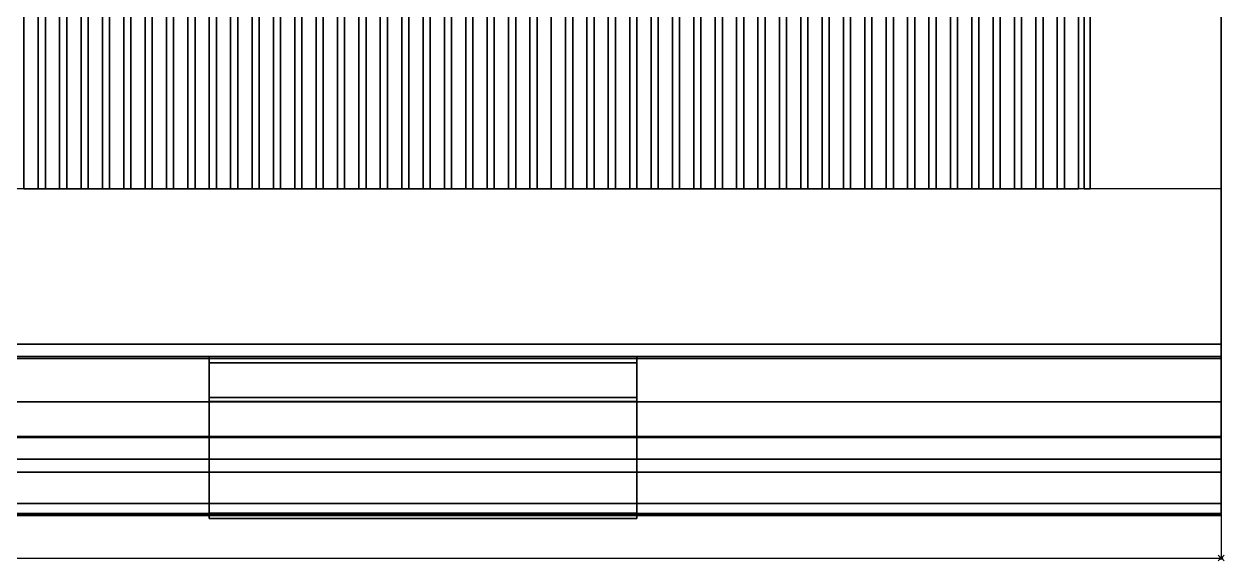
# Model space of a CAD drawing. Extents: x -1 to 1223, y -931 to 1.
# Drawn here: x 780 to 1201, y -931 to -742.7 of the extents above; entities that cross this region are included whole.
import ezdxf

# ---------------------------------------------------------------- set-up
doc = ezdxf.new("R2010")
doc.units = 0
doc.header["$PDMODE"] = 35
doc.layers.get('0').update_dxf_attribs({"lineweight": 13})
for name, color, linetype in [('IQ_200_2D', 1, 'Continuous'), ('IQ_200_3D', 1, 'Continuous'), ('IQ_204_2D', 7, 'Continuous'), ('IQ_204_3D', 7, 'Continuous'), ('IQ_BLACK_3D', 250, 'Continuous'), ('IQ_INS_3D', 3, 'Continuous')]:
    doc.layers.add(name, color=color, linetype=linetype)

# ---------------------------------------------------------------- blocks, each defined once
blk = doc.blocks.new('ZNS-MC-HP-CASSETTO')
at = {"layer": 'IQ_200_3D', "extrusion": (-1, -9.24446e-33, 0)}
for elevation in [75, -75]:
    blk.add_lwpolyline([(0, 0), (0, -130), (2, -130), (1.94, -0.94), (19.54, 4.72), (18.88, 6.6), (0, 0)], dxfattribs=dict(at, elevation=elevation))
at = {"layer": 'IQ_200_3D', "extrusion": (-6.8679e-18, -0.943919, 0.330176), "elevation": 20}
for points in [[(-75, -2), (-75, 0)], [(75, -2), (75, 0)]]:
    blk.add_lwpolyline(points, dxfattribs=at)
at = {"layer": 'IQ_200_3D'}
for points in [[(-75, 0), (-75, -18.88, 6.6), (75, -18.88, 6.6), (75, 0)], [(-75, -2, -130), (-75, 0, -130), (75, 0, -130), (75, -2, -130)], [(-75, 0, -130), (-75, 0), (75, 0), (75, 0, -130)], [(-75, -19.54, 4.72), (-75, -1.94, -0.94), (75, -1.94, -0.94), (75, -19.54, 4.72)], [(-75, -1.94, -0.94), (-75, -2, -130), (75, -2, -130), (75, -1.94, -0.94)], [(-75, -18.88, 6.6), (-75, -19.54, 4.72), (75, -19.54, 4.72), (75, -18.88, 6.6)]]:
    blk.add_3dface(points, dxfattribs=at)
for points, invisible_edges in [([(-75, -19.54, 4.72), (-75, -18.88, 6.6), (-75, 0), (-75, -1.94, -0.94)], 4), ([(-75, 0), (-75, -1.94, -0.94), (-75, -2, -130), (-75, 0, -130)], 1), ([(75, -19.54, 4.72), (75, -18.88, 6.6), (75, 0), (75, -1.94, -0.94)], 4), ([(75, 0), (75, -1.94, -0.94), (75, -2, -130), (75, 0, -130)], 1)]:
    blk.add_3dface(points, dxfattribs=dict(at, invisible_edges=invisible_edges))
blk = doc.blocks.new('LogoELXProf1')
at = {"color": 0}
for points, invisible_edges in [([(10.79, 0), (10.79, -2.82), (3, -2.82), (0, 0)], 4), ([(3, -6.94), (0, -11.86), (0, 0), (3, -2.82)], 5), ([(13.13, 0), (16.13, 0), (13.13, -8.23)], 2), ([(16.13, -17.42), (13.13, -17.42), (13.13, -8.23), (16.13, 0)], 4), ([(46.34, 0), (49.34, 0), (49.34, -4.82), (46.34, -12.16)], 4), ([(78.26, 0), (81.26, 0), (78.26, -7.93)], 2), ([(81.26, -17.42), (78.26, -17.42), (78.26, -7.93), (81.26, 0)], 4), ([(0, -11.86), (3, -6.94), (3, -9.77), (3, -11.99)], 11), ([(10.32, -6.94), (10.32, -9.77), (3, -9.77), (3, -6.94)], 4), ([(21.16, -9.74), (18.22, -9.49), (18.7, -8.02), (21.3, -9.11)], 5), ([(21.59, -8.53), (21.3, -9.11), (18.7, -8.02), (19.47, -6.78)], 10), ([(19.47, -6.78), (20.49, -5.78), (22.02, -8.01), (21.59, -8.53)], 10), ([(20.49, -5.78), (21.73, -5.04), (22.57, -7.59), (22.02, -8.01)], 10), ([(23.22, -7.26), (21.73, -5.04), (23.15, -4.58), (23.94, -7.05)], 5), ([(22.57, -7.59), (21.73, -5.04), (23.22, -7.26)], 3), ([(24.73, -4.42), (24.73, -6.98), (23.94, -7.05), (23.15, -4.58)], 5), ([(25.37, -7.04), (24.73, -4.42), (26.17, -4.68), (25.96, -7.2)], 5), ([(24.73, -6.98), (24.73, -4.42), (25.37, -7.04)], 3), ([(25.96, -7.2), (26.17, -4.68), (27.45, -5.18), (26.51, -7.46)], 5), ([(26.51, -7.46), (27.45, -5.18), (28.56, -5.91), (26.98, -7.8)], 5), ([(28.56, -5.91), (29.47, -6.82), (27.37, -8.21), (26.98, -7.8)], 10), ([(27.66, -8.68), (27.37, -8.21), (29.47, -6.82), (30.17, -7.91)], 10), ([(27.85, -9.19), (27.66, -8.68), (30.17, -7.91)], 14), ([(27.85, -9.19), (30.17, -7.91), (30.66, -9.12), (27.91, -9.74)], 5), ([(32.71, -9.48), (33.22, -8.05), (35.61, -10.13), (32.52, -11.07)], 6), ([(35.9, -9.29), (35.61, -10.13), (33.22, -8.05), (34.03, -6.81)], 10), ([(36.35, -8.55), (34.03, -6.81), (35.09, -5.79), (36.94, -7.95)], 5), ([(35.9, -9.29), (34.03, -6.81), (36.35, -8.55)], 3), ([(36.37, -5.02), (37.67, -7.49), (36.94, -7.95), (35.09, -5.79)], 5), ([(37.67, -7.49), (36.37, -5.02), (37.82, -4.54), (38.49, -7.21)], 5), ([(39.4, -4.37), (38.49, -7.21), (37.82, -4.54)], 3), ([(39.4, -4.37), (40.78, -4.49), (39.4, -7.11), (38.49, -7.21)], 10), ([(40.78, -4.49), (42.1, -4.88), (40.36, -7.2), (39.4, -7.11)], 10), ([(42.1, -4.88), (43.33, -5.56), (41.2, -7.47), (40.36, -7.2)], 10), ([(43.33, -5.56), (44.47, -6.55), (41.94, -7.9), (41.2, -7.47)], 10), ([(42.62, -8.49), (41.94, -7.9), (44.47, -6.55)], 2), ([(49.34, -7.54), (49.34, -11.99), (46.34, -12.16), (49.34, -4.82)], 14), ([(49.34, -4.82), (52.06, -4.82), (52.06, -7.54), (49.34, -7.54)], 8), ([(54.59, -4.82), (57.56, -4.82), (57.56, -6.69)], 12), ([(54.59, -4.82), (57.56, -6.69), (57.87, -9.22), (57.64, -9.95)], 11), ([(57.56, -10.79), (54.59, -4.82), (57.64, -9.95)], 3), ([(57.56, -10.79), (57.56, -17.42), (54.59, -17.42), (54.59, -4.82)], 8), ([(58.17, -5.9), (58.96, -5.28), (59.38, -7.72), (57.56, -6.69)], 6), ([(58.75, -8.09), (58.25, -8.59), (57.56, -6.69)], 14), ([(59.38, -7.72), (58.75, -8.09), (57.56, -6.69)], 14), ([(58.25, -8.59), (57.87, -9.22), (57.56, -6.69)], 14), ([(60.12, -7.5), (58.96, -5.28), (59.91, -4.86), (60.96, -7.42)], 5), ([(60.12, -7.5), (59.38, -7.72), (58.96, -5.28)], 14), ([(61, -4.64), (62.21, -4.64), (60.96, -7.42), (59.91, -4.86)], 6), ([(62.21, -4.64), (62.21, -7.54), (60.96, -7.42)], 12), ([(62.85, -9.56), (63.36, -8.14), (65.74, -10.2), (65.64, -11.12)], 10), ([(66.03, -9.36), (65.74, -10.2), (63.36, -8.14), (64.17, -6.91)], 10), ([(64.17, -6.91), (65.23, -5.88), (66.48, -8.63), (66.03, -9.36)], 10), ([(65.23, -5.88), (66.51, -5.11), (67.07, -8.02), (66.48, -8.63)], 10), ([(66.51, -5.11), (67.96, -4.62), (67.8, -7.56), (67.07, -8.02)], 10), ([(68.63, -7.27), (67.8, -7.56), (67.96, -4.62), (69.54, -4.44)], 10), ([(69.54, -4.44), (69.54, -7.17), (68.63, -7.27)], 13), ([(69.54, -4.44), (71.12, -4.62), (70.45, -7.27), (69.54, -7.17)], 10), ([(71.12, -4.62), (72.57, -5.11), (71.28, -7.56), (70.45, -7.27)], 10), ([(72.57, -5.11), (73.84, -5.88), (72, -8.02), (71.28, -7.56)], 10), ([(73.84, -5.88), (72.6, -8.63), (72, -8.02)], 13), ([(72.6, -8.63), (73.84, -5.88), (74.91, -6.91), (73.05, -9.36)], 5), ([(75.72, -8.14), (73.34, -10.2), (73.05, -9.36), (74.91, -6.91)], 5), ([(73.34, -10.2), (75.72, -8.14), (76.23, -9.56), (73.44, -11.12)], 5), ([(83.55, -4.82), (86.58, -4.82), (86.58, -12.17), (83.55, -12.42)], 4), ([(95.1, -4.82), (95.1, -12.34), (92.08, -12.14), (92.08, -4.82)], 2), ([(96.91, -4.82), (100.16, -4.82), (98.77, -7.37)], 2), ([(102.9, -8.59), (101.26, -10.77), (98.77, -7.37), (100.16, -4.82)], 5), ([(102.9, -8.59), (106.9, -7.55), (104.56, -10.74), (101.26, -10.77)], 13), ([(105.63, -4.82), (108.9, -4.82), (106.9, -7.55), (102.9, -8.59)], 4), ([(0, -11.86), (3, -11.99), (3.02, -12.45), (0.08, -13.08)], 5), ([(3.02, -12.45), (3.1, -12.86), (0.08, -13.08)], 14), ([(0.32, -14.18), (0.08, -13.08), (3.1, -12.86), (3.22, -13.21)], 10), ([(3.22, -13.21), (3.37, -13.52), (0.74, -15.14), (0.32, -14.18)], 10), ([(3.37, -13.52), (3.56, -13.78), (0.74, -15.14)], 14), ([(3.56, -13.78), (3.77, -14), (1.33, -15.94), (0.74, -15.14)], 10), ([(3.77, -14), (2.12, -16.58), (1.33, -15.94)], 13), ([(2.12, -16.58), (3.77, -14), (4, -14.17), (3.09, -17.05)], 5), ([(4, -14.17), (4.24, -14.32), (3.09, -17.05)], 14), ([(4.24, -14.32), (4.49, -14.42), (3.09, -17.05)], 14), ([(4.49, -14.42), (4.75, -14.5), (4.27, -17.33), (3.09, -17.05)], 10), ([(4.75, -14.5), (5, -14.56), (4.27, -17.33)], 14), ([(4.27, -17.33), (5, -14.56), (5.25, -14.58), (5.45, -17.41)], 5), ([(5.45, -17.41), (5.25, -14.58), (5.48, -14.59), (11, -17.41)], 5), ([(11, -14.59), (11, -17.41), (5.48, -14.59)], 2), ([(18.05, -11.15), (18.22, -9.49), (21.16, -9.74), (21.09, -11.85)], 14), ([(18.21, -12.77), (18.05, -11.15), (21.09, -11.85), (21.21, -12.67)], 10), ([(21.21, -12.67), (21.49, -13.39), (18.69, -14.2), (18.21, -12.77)], 10), ([(21.49, -13.39), (21.93, -14), (19.45, -15.42), (18.69, -14.2)], 10), ([(20.46, -16.4), (19.45, -15.42), (21.93, -14), (22.49, -14.49)], 10), ([(22.49, -14.49), (21.71, -17.12), (20.46, -16.4)], 13), ([(21.09, -11.85), (21.16, -9.74), (27.91, -9.74), (30.93, -11.85)], 5), ([(21.71, -17.12), (22.49, -14.49), (23.19, -14.86), (23.17, -17.57)], 5), ([(23.17, -17.57), (23.19, -14.86), (23.99, -15.09), (24.8, -17.73)], 5), ([(24.9, -15.17), (24.8, -17.73), (23.99, -15.09)], 3), ([(24.9, -15.17), (25.75, -15.11), (25.93, -17.66), (24.8, -17.73)], 10), ([(25.75, -15.11), (26.49, -14.93), (27.03, -17.43), (25.93, -17.66)], 10), ([(26.49, -14.93), (27.14, -14.63), (28.09, -17.01), (27.03, -17.43)], 10), ([(27.14, -14.63), (27.74, -14.23), (29.13, -16.37), (28.09, -17.01)], 10), ([(27.74, -14.23), (28.32, -13.71), (30.12, -15.47), (29.13, -16.37)], 8), ([(27.91, -9.74), (30.66, -9.12), (30.91, -10.45), (30.93, -11.85)], 9), ([(32.52, -11.07), (35.61, -10.13), (35.51, -11.07)], 13), ([(32.71, -12.66), (32.52, -11.07), (35.61, -12.01), (33.22, -14.09)], 6), ([(32.52, -11.07), (35.51, -11.07), (35.61, -12.01)], 13), ([(35.9, -12.86), (34.03, -15.33), (33.22, -14.09), (35.61, -12.01)], 5), ([(34.03, -15.33), (35.9, -12.86), (36.35, -13.59), (35.09, -16.36)], 5), ([(36.94, -14.2), (36.37, -17.12), (35.09, -16.36), (36.35, -13.59)], 5), ([(36.37, -17.12), (36.94, -14.2), (37.67, -14.65), (37.82, -17.61)], 5), ([(37.82, -17.61), (37.67, -14.65), (38.49, -14.94)], 13), ([(38.49, -14.94), (39.4, -15.04), (39.4, -17.78), (37.82, -17.61)], 10), ([(40.78, -17.65), (39.4, -17.78), (39.4, -15.04), (40.36, -14.95)], 10), ([(40.36, -14.95), (41.2, -14.68), (42.1, -17.27), (40.78, -17.65)], 10), ([(41.2, -14.68), (41.94, -14.25), (43.33, -16.59), (42.1, -17.27)], 10), ([(41.94, -14.25), (42.62, -13.66), (44.47, -15.59), (43.33, -16.59)], 8), ([(46.34, -12.16), (49.34, -11.99), (49.39, -12.48)], 13), ([(49.39, -12.48), (49.5, -12.9), (46.48, -13.34), (46.34, -12.16)], 10), ([(46.78, -14.4), (46.48, -13.34), (49.5, -12.9), (49.64, -13.27)], 10), ([(49.64, -13.27), (49.82, -13.59), (47.24, -15.31), (46.78, -14.4)], 10), ([(47.24, -15.31), (49.82, -13.59), (50.04, -13.85), (47.87, -16.08)], 5), ([(47.87, -16.08), (50.04, -13.85), (50.27, -14.07), (48.67, -16.68)], 5), ([(48.67, -16.68), (50.27, -14.07), (50.53, -14.24), (49.66, -17.11)], 5), ([(50.53, -14.24), (50.8, -14.38), (49.66, -17.11)], 14), ([(50.8, -14.38), (51.07, -14.48), (49.66, -17.11)], 14), ([(51.07, -14.48), (51.35, -14.55), (50.84, -17.36), (49.66, -17.11)], 10), ([(51.35, -14.55), (51.62, -14.59), (50.84, -17.36)], 14), ([(51.62, -14.59), (51.88, -14.6), (52.11, -17.42), (50.84, -17.36)], 10), ([(52.12, -14.6), (52.11, -17.42), (51.88, -14.6)], 2), ([(65.64, -11.12), (62.85, -12.67), (62.67, -11.12), (62.85, -9.56)], 9), ([(62.85, -12.67), (65.64, -11.12), (65.74, -12.04), (63.36, -14.09)], 5), ([(66.03, -12.87), (63.36, -14.09), (65.74, -12.04)], 3), ([(66.03, -12.87), (66.48, -13.61), (64.17, -15.33), (63.36, -14.09)], 10), ([(66.48, -13.61), (67.07, -14.21), (65.23, -16.35), (64.17, -15.33)], 10), ([(67.07, -14.21), (67.8, -14.67), (66.51, -17.13), (65.23, -16.35)], 10), ([(67.96, -17.62), (66.51, -17.13), (67.8, -14.67), (68.63, -14.96)], 10), ([(68.63, -14.96), (69.54, -15.07), (69.54, -17.79), (67.96, -17.62)], 10), ([(71.12, -17.62), (69.54, -17.79), (70.45, -14.96), (71.28, -14.67)], 10), ([(69.54, -17.79), (69.54, -15.07), (70.45, -14.96)], 13), ([(71.28, -14.67), (72, -14.21), (72.57, -17.13), (71.12, -17.62)], 10), ([(72, -14.21), (72.6, -13.61), (73.84, -16.35), (72.57, -17.13)], 10), ([(72.6, -13.61), (73.05, -12.87), (74.91, -15.33), (73.84, -16.35)], 10), ([(73.05, -12.87), (73.34, -12.04), (75.72, -14.09), (74.91, -15.33)], 10), ([(76.23, -12.67), (75.72, -14.09), (73.34, -12.04), (73.44, -11.12)], 10), ([(76.42, -11.12), (76.23, -12.67), (73.44, -11.12), (76.23, -9.56)], 6), ([(83.55, -12.42), (86.58, -12.17), (86.62, -12.78), (83.65, -13.55)], 5), ([(86.74, -13.32), (83.65, -13.55), (86.62, -12.78)], 3), ([(83.92, -14.54), (83.65, -13.55), (86.74, -13.32), (86.94, -13.78)], 10), ([(84.35, -15.4), (83.92, -14.54), (86.94, -13.78), (84.92, -16.12)], 6), ([(84.92, -16.12), (86.94, -13.78), (87.21, -14.16)], 13), ([(87.21, -14.16), (87.53, -14.46), (85.62, -16.71), (84.92, -16.12)], 10), ([(87.53, -14.46), (87.91, -14.7), (86.42, -17.16), (85.62, -16.71)], 10), ([(87.91, -14.7), (88.34, -14.86), (87.32, -17.48), (86.42, -17.16)], 10), ([(88.34, -14.86), (88.82, -14.96), (88.28, -17.68), (87.32, -17.48)], 10), ([(89.3, -17.74), (88.28, -17.68), (88.82, -14.96), (89.33, -14.99)], 10), ([(89.3, -17.74), (89.33, -14.99), (89.84, -14.96), (90.33, -17.68)], 5), ([(90.33, -17.68), (89.84, -14.96), (90.31, -14.86), (91.3, -17.48)], 5), ([(90.31, -14.86), (90.74, -14.7), (91.3, -17.48)], 14), ([(90.74, -14.7), (91.12, -14.46), (92.2, -17.15), (91.3, -17.48)], 10), ([(93.02, -16.69), (91.12, -14.46), (91.45, -14.15), (93.72, -16.1)], 5), ([(92.2, -17.15), (91.12, -14.46), (93.02, -16.69)], 3), ([(93.72, -16.1), (91.45, -14.15), (91.71, -13.77), (94.3, -15.36)], 5), ([(91.91, -13.31), (95, -13.49), (94.73, -14.5), (91.71, -13.77)], 5), ([(94.73, -14.5), (94.3, -15.36), (91.71, -13.77)], 14), ([(95, -13.49), (91.91, -13.31), (92.03, -12.77)], 13), ([(92.03, -12.77), (92.08, -12.14), (95.1, -12.34), (95, -13.49)], 10), ([(99.71, -17.42), (96.48, -17.42), (98.65, -14.4), (102.9, -12.97)], 4), ([(101.26, -10.77), (104.56, -10.74), (102.9, -12.97), (98.65, -14.4)], 7), ([(102.9, -12.97), (104.56, -10.74), (106.45, -13.39)], 13), ([(106.1, -17.42), (102.9, -12.97), (106.45, -13.39), (109.33, -17.42)], 2), ([(0.6, -21.3), (-0.63, -20.16), (1.69, -20.16), (1.77, -21.3)], 5), ([(-0.63, -20.16), (0.6, -21.3), (0.6, -22.99), (-0.63, -26.18)], 5), ([(0.6, -24.14), (0.6, -26.18), (-0.63, -26.18), (0.6, -22.99)], 12), ([(0.6, -22.99), (1.77, -22.99), (1.69, -24.14), (0.6, -24.14)], 10), ([(1.77, -21.3), (1.69, -20.16), (2.2, -20.22), (1.98, -21.37)], 5), ([(1.77, -22.99), (1.98, -22.93), (2.2, -24.07), (1.69, -24.14)], 10), ([(1.98, -21.37), (2.2, -20.22), (2.68, -20.42)], 13), ([(2.68, -20.42), (3.09, -20.74), (2.17, -21.48), (1.98, -21.37)], 10), ([(2.68, -23.87), (2.2, -24.07), (1.98, -22.93), (2.17, -22.81)], 10), ([(3.09, -20.74), (3.41, -21.15), (2.32, -21.64), (2.17, -21.48)], 10), ([(2.17, -22.81), (2.32, -22.66), (3.09, -23.55), (2.68, -23.87)], 10), ([(3.41, -21.15), (3.61, -21.63), (2.43, -21.83), (2.32, -21.64)], 10), ([(3.41, -23.14), (2.32, -22.66), (2.43, -22.47), (3.61, -22.66)], 5), ([(2.32, -22.66), (3.41, -23.14), (3.09, -23.55)], 13), ([(3.61, -21.63), (3.68, -22.15), (2.48, -22.04), (2.43, -21.83)], 10), ([(3.61, -22.66), (2.43, -22.47), (2.48, -22.26), (3.68, -22.15)], 5), ([(3.68, -22.15), (2.48, -22.26), (2.48, -22.04)], 13), ([(11.13, -20.16), (10.01, -21.29), (8.77, -20.16)], 3), ([(8.77, -20.16), (10.01, -21.29), (10.01, -22.97), (8.77, -26.18)], 5), ([(10.01, -24.1), (10.01, -26.18), (8.77, -26.18), (10.01, -22.97)], 12), ([(11.13, -20.16), (11.64, -20.22), (11.11, -21.29), (10.01, -21.29)], 10), ([(11.09, -24.1), (10.01, -24.1), (10.01, -22.97), (11.11, -22.97)], 10), ([(11.09, -24.1), (11.11, -22.97), (11.31, -22.91), (12.1, -23.8)], 13), ([(12.1, -23.8), (13.55, -26.18), (12.14, -26.18), (11.09, -24.1)], 8), ([(11.31, -21.36), (11.11, -21.29), (11.64, -20.22), (12.12, -20.41)], 10), ([(12.12, -20.41), (12.52, -20.72), (11.49, -21.48), (11.31, -21.36)], 10), ([(11.49, -22.79), (12.45, -23.57), (12.1, -23.8), (11.31, -22.91)], 5), ([(12.52, -20.72), (11.63, -21.63), (11.49, -21.48)], 13), ([(11.63, -22.63), (12.74, -23.27), (12.45, -23.57), (11.49, -22.79)], 5), ([(11.63, -21.63), (12.52, -20.72), (12.84, -21.12), (11.73, -21.82)], 5), ([(12.74, -23.27), (11.63, -22.63), (11.73, -22.45), (12.96, -22.91)], 5), ([(11.73, -21.82), (12.84, -21.12), (13.04, -21.59), (11.79, -22.03)], 5), ([(13.08, -22.51), (12.96, -22.91), (11.73, -22.45), (11.79, -22.24)], 10), ([(11.79, -22.03), (13.04, -21.59), (13.12, -22.1)], 13), ([(11.79, -22.24), (11.79, -22.03), (13.12, -22.1), (13.08, -22.51)], 10), ([(18.21, -22.36), (19.32, -22.65), (19.25, -23.17), (18.11, -23.17)], 5), ([(18.11, -23.17), (19.25, -23.17), (19.32, -23.68), (18.21, -23.98)], 5), ([(19.32, -22.65), (18.21, -22.36), (18.53, -21.6), (19.52, -22.17)], 5), ([(19.52, -24.16), (18.53, -24.73), (18.21, -23.98), (19.32, -23.68)], 5), ([(19.52, -22.17), (18.53, -21.6), (19.02, -20.96), (19.83, -21.76)], 5), ([(18.53, -24.73), (19.52, -24.16), (19.83, -24.57), (19.02, -25.38)], 5), ([(20.24, -21.45), (19.02, -20.96), (19.67, -20.46), (20.72, -21.25)], 5), ([(19.83, -21.76), (19.02, -20.96), (20.24, -21.45)], 3), ([(19.67, -25.88), (19.02, -25.38), (19.83, -24.57), (20.24, -24.89)], 10), ([(20.43, -20.15), (21.24, -21.18), (20.72, -21.25), (19.67, -20.46)], 5), ([(20.24, -24.89), (20.43, -26.19), (19.67, -25.88)], 13), ([(20.43, -26.19), (20.24, -24.89), (20.72, -25.08), (21.24, -26.29)], 5), ([(21.24, -21.18), (20.43, -20.15), (21.24, -20.04), (21.75, -21.25)], 5), ([(21.24, -25.15), (21.24, -26.29), (20.72, -25.08)], 3), ([(22.05, -20.15), (21.75, -21.25), (21.24, -20.04)], 3), ([(21.24, -25.15), (21.75, -25.08), (22.05, -26.19), (21.24, -26.29)], 10), ([(22.23, -21.45), (21.75, -21.25), (22.05, -20.15), (22.8, -20.46)], 10), ([(21.75, -25.08), (22.23, -24.89), (22.8, -25.88), (22.05, -26.19)], 10), ([(22.64, -21.76), (22.23, -21.45), (22.8, -20.46), (23.45, -20.96)], 10), ([(22.23, -24.89), (22.64, -24.57), (23.45, -25.38), (22.8, -25.88)], 10), ([(22.64, -21.76), (23.45, -20.96), (23.94, -21.6), (22.95, -22.17)], 5), ([(23.45, -25.38), (22.64, -24.57), (22.95, -24.16), (23.94, -24.73)], 5), ([(24.26, -22.36), (23.15, -22.65), (22.95, -22.17), (23.94, -21.6)], 5), ([(23.15, -23.68), (23.94, -24.73), (22.95, -24.16)], 3), ([(23.15, -22.65), (24.26, -22.36), (24.36, -23.17), (23.22, -23.17)], 5), ([(24.26, -23.98), (23.94, -24.73), (23.15, -23.68), (23.22, -23.17)], 10), ([(23.22, -23.17), (24.36, -23.17), (24.26, -23.98)], 13), ([(33.26, -20.16), (33.26, -21.29), (30.78, -21.29), (29.54, -20.16)], 4), ([(29.54, -20.16), (30.78, -21.29), (30.78, -22.56), (30.78, -23.7)], 13), ([(30.78, -23.7), (30.78, -26.18), (29.54, -26.18), (29.54, -20.16)], 8), ([(33.05, -23.7), (30.78, -23.7), (30.78, -22.56), (33.05, -22.56)], 2), ([(42.19, -20.16), (42.19, -21.29), (39.61, -21.29), (38.37, -20.16)], 4), ([(38.37, -20.16), (39.61, -21.29), (39.61, -22.48), (38.37, -24.22)], 5), ([(39.61, -23.62), (39.6, -23.92), (38.37, -24.22), (39.61, -22.48)], 14), ([(39.66, -24.21), (38.42, -24.66), (38.37, -24.22), (39.6, -23.92)], 5), ([(38.42, -24.66), (39.66, -24.21), (39.79, -24.49), (38.56, -25.07)], 5), ([(39.79, -24.49), (39.98, -24.72), (38.78, -25.44), (38.56, -25.07)], 10), ([(39.98, -24.72), (39.46, -25.98), (39.09, -25.75), (38.78, -25.44)], 9), ([(39.46, -25.98), (39.98, -24.72), (40.23, -24.89), (39.87, -26.13)], 5), ([(39.61, -22.48), (42.02, -22.48), (42.02, -23.62), (39.61, -23.62)], 8), ([(39.87, -26.13), (40.23, -24.89), (40.51, -25), (40.3, -26.18)], 5), ([(40.81, -25.04), (40.3, -26.18), (40.51, -25)], 3), ([(42.24, -26.18), (40.3, -26.18), (40.81, -25.04), (42.24, -25.04)], 2), ([(47.95, -24.22), (48.25, -24.57), (47.23, -25.24), (47, -24.81)], 2), ([(48.25, -24.57), (48.62, -24.85), (47.54, -25.61), (47.23, -25.24)], 10), ([(47.43, -21.46), (47.53, -20.94), (48.67, -21.52), (48.63, -21.65)], 10), ([(47.45, -21.99), (47.43, -21.46), (48.62, -21.78), (48.65, -21.91)], 10), ([(48.62, -21.78), (47.43, -21.46), (48.63, -21.65)], 3), ([(48.65, -21.91), (48.71, -22.03), (47.58, -22.51), (47.45, -21.99)], 10), ([(47.89, -20.58), (48.73, -21.4), (48.67, -21.52), (47.53, -20.94)], 5), ([(47.54, -25.61), (48.62, -24.85), (47.92, -25.91)], 3), ([(48.71, -22.03), (47.92, -22.91), (47.58, -22.51)], 13), ([(48.31, -20.31), (48.94, -21.24), (48.83, -21.31), (47.89, -20.58)], 5), ([(47.89, -20.58), (48.83, -21.31), (48.73, -21.4)], 13), ([(48.79, -22.13), (48.34, -23.23), (47.92, -22.91), (48.71, -22.03)], 5), ([(48.62, -24.85), (49.04, -25.04), (48.38, -26.13), (47.92, -25.91)], 10), ([(48.79, -20.13), (49.07, -21.2), (48.94, -21.24), (48.31, -20.31)], 5), ([(48.34, -23.23), (48.79, -22.13), (48.9, -22.21)], 13), ([(48.34, -23.23), (48.9, -22.21), (49.02, -22.26), (48.82, -23.45)], 5), ([(49.04, -25.04), (49.49, -25.14), (48.87, -26.25), (48.38, -26.13)], 10), ([(49.29, -20.06), (49.53, -21.23), (49.2, -21.19), (48.79, -20.13)], 5), ([(49.07, -21.2), (48.79, -20.13), (49.2, -21.19)], 3), ([(48.82, -23.45), (49.02, -22.26), (49.71, -22.52), (49.36, -23.67)], 5), ([(49.37, -26.28), (48.87, -26.25), (49.49, -25.14), (49.65, -25.14)], 10), ([(49.75, -20.09), (50.2, -20.22), (49.53, -21.23), (49.29, -20.06)], 6), ([(49.36, -23.67), (49.71, -22.52), (50.37, -22.81), (49.87, -23.93)], 5), ([(49.65, -25.14), (49.81, -25.1), (50, -26.18), (49.37, -26.28)], 10), ([(50.2, -20.22), (50.61, -20.44), (49.83, -21.33), (49.53, -21.23)], 10), ([(50.59, -25.97), (50, -26.18), (49.81, -25.1), (49.95, -25.02)], 10), ([(50.61, -20.44), (50.96, -20.75), (50.11, -21.5), (49.83, -21.33)], 10), ([(49.87, -23.93), (50.37, -22.81), (50.74, -23.03), (50, -24.03)], 5), ([(50.06, -24.91), (51.13, -25.65), (50.59, -25.97), (49.95, -25.02)], 5), ([(50, -24.03), (50.74, -23.03), (51.05, -23.3)], 13), ([(51.05, -23.3), (51.31, -23.63), (50.11, -24.15), (50, -24.03)], 10), ([(50.15, -24.77), (51.35, -25.28), (51.13, -25.65), (50.06, -24.91)], 5), ([(50.96, -20.75), (51.23, -21.12), (50.34, -21.74), (50.11, -21.5)], 8), ([(51.31, -23.63), (51.46, -24.03), (50.18, -24.3), (50.11, -24.15)], 10), ([(50.2, -24.62), (51.47, -24.88), (51.35, -25.28), (50.15, -24.77)], 5), ([(51.46, -24.03), (51.51, -24.45), (50.21, -24.45), (50.18, -24.3)], 10), ([(50.2, -24.62), (50.21, -24.45), (51.51, -24.45), (51.47, -24.88)], 10), ([(57.05, -24.22), (57.35, -24.57), (56.33, -25.24), (56.1, -24.81)], 2), ([(57.35, -24.57), (57.72, -24.85), (56.64, -25.61), (56.33, -25.24)], 10), ([(56.52, -21.46), (56.62, -20.94), (57.76, -21.52), (57.73, -21.65)], 10), ([(56.54, -21.99), (56.52, -21.46), (57.72, -21.78), (57.75, -21.91)], 10), ([(57.72, -21.78), (56.52, -21.46), (57.73, -21.65)], 3), ([(57.75, -21.91), (57.81, -22.03), (56.68, -22.51), (56.54, -21.99)], 10), ([(56.98, -20.58), (57.83, -21.4), (57.76, -21.52), (56.62, -20.94)], 5), ([(56.64, -25.61), (57.72, -24.85), (57.02, -25.91)], 3), ([(57.81, -22.03), (57.01, -22.91), (56.68, -22.51)], 13), ([(57.41, -20.31), (58.04, -21.24), (57.92, -21.31), (56.98, -20.58)], 5), ([(56.98, -20.58), (57.92, -21.31), (57.83, -21.4)], 13), ([(57.89, -22.13), (57.43, -23.23), (57.01, -22.91), (57.81, -22.03)], 5), ([(57.72, -24.85), (58.13, -25.04), (57.48, -26.13), (57.02, -25.91)], 10), ([(57.88, -20.13), (58.16, -21.2), (58.04, -21.24), (57.41, -20.31)], 5), ([(57.43, -23.23), (57.89, -22.13), (58, -22.21)], 13), ([(57.43, -23.23), (58, -22.21), (58.12, -22.26), (57.91, -23.45)], 5), ([(58.13, -25.04), (58.59, -25.14), (57.96, -26.25), (57.48, -26.13)], 10), ([(58.39, -20.06), (58.62, -21.23), (58.3, -21.19), (57.88, -20.13)], 5), ([(58.16, -21.2), (57.88, -20.13), (58.3, -21.19)], 3), ([(57.91, -23.45), (58.12, -22.26), (58.81, -22.52), (58.45, -23.67)], 5), ([(58.47, -26.28), (57.96, -26.25), (58.59, -25.14), (58.75, -25.14)], 10), ([(58.85, -20.09), (59.3, -20.22), (58.62, -21.23), (58.39, -20.06)], 6), ([(58.45, -23.67), (58.81, -22.52), (59.47, -22.81), (58.97, -23.93)], 5), ([(58.75, -25.14), (58.9, -25.1), (59.09, -26.18), (58.47, -26.28)], 10), ([(59.3, -20.22), (59.7, -20.44), (58.93, -21.33), (58.62, -21.23)], 10), ([(59.69, -25.97), (59.09, -26.18), (58.9, -25.1), (59.04, -25.02)], 10), ([(59.7, -20.44), (60.05, -20.75), (59.21, -21.5), (58.93, -21.33)], 10), ([(58.97, -23.93), (59.47, -22.81), (59.83, -23.03), (59.1, -24.03)], 5), ([(59.16, -24.91), (60.23, -25.65), (59.69, -25.97), (59.04, -25.02)], 5), ([(59.1, -24.03), (59.83, -23.03), (60.15, -23.3)], 13), ([(60.15, -23.3), (60.41, -23.63), (59.2, -24.15), (59.1, -24.03)], 10), ([(59.25, -24.77), (60.44, -25.28), (60.23, -25.65), (59.16, -24.91)], 5), ([(60.41, -23.63), (60.55, -24.03), (59.27, -24.3), (59.2, -24.15)], 10), ([(60.05, -20.75), (60.33, -21.12), (59.44, -21.74), (59.21, -21.5)], 8), ([(59.29, -24.62), (60.57, -24.88), (60.44, -25.28), (59.25, -24.77)], 5), ([(60.55, -24.03), (60.61, -24.45), (59.3, -24.45), (59.27, -24.3)], 10), ([(59.29, -24.62), (59.3, -24.45), (60.61, -24.45), (60.57, -24.88)], 10), ([(72.18, -23.17), (72.29, -22.36), (73.5, -22.68), (73.44, -23.17)], 10), ([(72.29, -23.98), (72.18, -23.17), (73.44, -23.17), (73.5, -23.65)], 10), ([(73.69, -22.23), (73.5, -22.68), (72.29, -22.36), (72.6, -21.6)], 10), ([(72.6, -24.73), (72.29, -23.98), (73.5, -23.65), (73.69, -24.1)], 10), ([(73.99, -21.84), (72.6, -21.6), (73.1, -20.96), (74.37, -21.54)], 5), ([(73.69, -22.23), (72.6, -21.6), (73.99, -21.84)], 3), ([(73.99, -24.49), (73.1, -25.38), (72.6, -24.73), (73.69, -24.1)], 5), ([(73.75, -20.46), (74.5, -20.15), (74.37, -21.54), (73.1, -20.96)], 6), ([(73.1, -25.38), (73.99, -24.49), (74.37, -24.79), (73.75, -25.88)], 5), ([(74.83, -24.98), (74.5, -26.19), (73.75, -25.88), (74.37, -24.79)], 5), ([(74.83, -21.36), (74.37, -21.54), (74.5, -20.15), (75.31, -20.04)], 10), ([(74.5, -26.19), (74.83, -24.98), (75.31, -25.04), (75.31, -26.29)], 5), ([(75.31, -20.04), (75.31, -21.29), (74.83, -21.36)], 13), ([(75.31, -21.29), (75.31, -20.04), (76.12, -20.15), (75.79, -21.36)], 5), ([(75.79, -24.98), (76.12, -26.19), (75.31, -26.29), (75.31, -25.04)], 5), ([(75.79, -21.36), (76.12, -20.15), (76.87, -20.46), (76.25, -21.54)], 5), ([(76.12, -26.19), (75.79, -24.98), (76.25, -24.79), (76.87, -25.88)], 5), ([(76.25, -21.54), (76.87, -20.46), (77.52, -20.96), (76.63, -21.84)], 5), ([(76.25, -24.79), (76.63, -24.49), (77.52, -25.38), (76.87, -25.88)], 10), ([(78.02, -21.6), (76.93, -22.23), (76.63, -21.84), (77.52, -20.96)], 5), ([(78.02, -24.73), (76.63, -24.49), (76.93, -24.1), (78.33, -23.98)], 5), ([(77.52, -25.38), (76.63, -24.49), (78.02, -24.73)], 3), ([(78.02, -21.6), (77.12, -22.68), (76.93, -22.23)], 13), ([(77.12, -23.65), (78.44, -23.17), (78.33, -23.98), (76.93, -24.1)], 5), ([(77.12, -22.68), (78.02, -21.6), (78.33, -22.36), (77.18, -23.17)], 5), ([(78.44, -23.17), (77.12, -23.65), (77.18, -23.17), (78.33, -22.36)], 5), ([(84.82, -20.16), (87.58, -24.06), (84.87, -22.39), (83.62, -20.16)], 6), ([(83.62, -26.18), (83.62, -20.16), (84.87, -22.39), (84.87, -26.18)], 2), ([(87.58, -24.06), (88.83, -26.18), (87.62, -26.18), (84.87, -22.39)], 9), ([(87.58, -24.06), (87.58, -20.16), (88.83, -20.16), (88.83, -26.18)], 8), ([(96.21, -23.64), (93.74, -26.18), (96.73, -20.16), (96.77, -22.41)], 5), ([(93.74, -26.18), (96.21, -23.64), (95.66, -24.88), (95.07, -26.18)], 3), ([(97.88, -24.88), (95.66, -24.88), (96.21, -23.64), (97.33, -23.64)], 10), ([(97.33, -23.64), (96.77, -22.41), (96.73, -20.16), (99.8, -26.18)], 10), ([(99.8, -26.18), (98.47, -26.18), (97.88, -24.88), (97.33, -23.64)], 12), ([(104.71, -20.16), (105.95, -20.16), (105.95, -25.04), (104.71, -26.18)], 4), ([(108.27, -26.18), (104.71, -26.18), (105.95, -25.04), (108.27, -25.04)], 2)]:
    blk.add_3dface(points, dxfattribs=dict(at, invisible_edges=invisible_edges))
blk.add_3dface([(65.72, -26.18), (65.72, -20.16), (66.96, -20.16), (66.96, -26.18)], dxfattribs=at)
blk = doc.blocks.new('Logo')
at = {"layer": 'IQ_BLACK_3D', "extrusion": (0, -1, -2.22045e-16)}
blk.add_blockref('LogoELXProf1', (-39.12, 13.74), dxfattribs=at)
at = {"layer": 'IQ_BLACK_3D'}
mesh = blk.add_polyface(dxfattribs=at)
corners = [(-43.57, 0, 13.74), (-69.78, 0, 13.74), (-69.78, 0, -12.43), (-43.57, 0, -12.43), (-53.18, 0, -11.09), (-53.18, 0, 12.46), (-50.33, 0, 11.17), (-47.89, 0, 9.2), (-46.04, 0, 6.69), (-44.87, 0, 3.79), (-44.47, 0, 0.68), (-44.87, 0, -2.42), (-46.04, 0, -5.32), (-47.89, 0, -7.84), (-50.33, 0, -9.8), (-54.38, 0, 10.75), (-55.09, 0, 8.31), (-56.33, 0, 6.08), (-58.03, 0, 4.19), (-60.12, 0, 2.73), (-62.48, 0, 1.77), (-64.99, 0, 1.37), (-68.89, 0, 1.37), (-68.35, 0, 4.27), (-67.13, 0, 6.95), (-65.29, 0, 9.26), (-62.94, 0, 11.06), (-60.23, 0, 12.23), (-57.32, 0, 12.7), (-54.38, 0, 12.46), (-64.99, 0), (-62.48, 0, -0.41), (-60.12, 0, -1.36), (-58.03, 0, -2.83), (-56.33, 0, -4.72), (-55.09, 0, -6.94), (-54.38, 0, -9.39), (-54.38, 0, -11.4), (-57.34, 0, -11.56), (-60.25, 0, -11.01), (-62.96, 0, -9.79), (-65.29, 0, -7.95), (-67.12, 0, -5.62), (-68.34, 0, -2.92), (-68.89, 0)]
mesh.append_faces([[corners[k] for k in face] for face in [(14, 3, 13), (41, 2, 40), (39, 2, 38), (9, 0, 8), (7, 0, 6), (6, 0, 5), (15, 5, 29), (21, 30, 20), (24, 1, 23)]], dxfattribs={"vtx0": -1, "vtx1": -1})
mesh.append_faces([[corners[k] for k in face] for face in [(4, 37, 3)]], dxfattribs={"vtx0": -1, "vtx1": -1, "vtx2": -1})
mesh.append_faces([[corners[k] for k in face] for face in [(3, 14, 4), (3, 37, 38, 2), (4, 36, 37), (17, 33, 34, 16), (3, 10, 11), (2, 41, 42), (2, 42, 43), (19, 32, 33, 18), (19, 31, 32), (20, 30, 31, 19), (0, 7, 8), (16, 4, 5, 15), (10, 3, 0), (1, 25, 26), (28, 0, 1)]], dxfattribs={"vtx0": -1, "vtx2": -1})
mesh.append_faces([[corners[k] for k in face] for face in [(12, 13, 3), (11, 12, 3), (39, 40, 2), (43, 44, 2), (9, 10, 0), (17, 18, 33), (22, 23, 1), (27, 28, 1), (26, 27, 1), (24, 25, 1), (34, 35, 16)]], dxfattribs={"vtx1": -1, "vtx2": -1})
mesh.append_faces([[corners[k] for k in face] for face in [(35, 36, 4, 16), (1, 2, 44, 22), (28, 29, 5, 0)]], dxfattribs={"vtx1": -1, "vtx2": -1, "vtx3": -1})
mesh.append_faces([[corners[k] for k in face] for face in [(44, 30, 21, 22)]], dxfattribs={"vtx1": -1, "vtx3": -1})

msp = doc.modelspace()

# ---------------------------------------------------------------- linework, layer by layer
at = {"layer": 'IQ_200_2D'}
for p, q in [((1200, 0), (1200, -855)), ((1200, -855), (1200, -930)), ((0, -930), (1200, -930))]:
    msp.add_line(p, q, dxfattribs=at)
at = {"layer": 'IQ_200_3D'}
for points in [[(0, -855, 650), (0, -2, 650), (1200, -2, 650), (1200, -855, 650)], [(1200, -855, 650), (1200, -2, 650), (1200, -2, 900), (1200, -855, 900)], [(0, -855, 900), (1200, -855, 900), (1200, -80.5, 900), (0, -80.5, 900)], [(1152, -800.5, 900), (1152, -82, 900), (1154, -82, 900), (1154, -800.5, 900)], [(1152, -82, 1005), (1152, -800.5, 985), (1154, -800.5, 985), (1154, -82, 1005)], [(1152, -82, 900), (1152, -82, 1005), (1152, -800.5, 985), (1152, -800.5, 900)], [(1154, -82, 900), (1154, -82, 1005), (1154, -800.5, 985), (1154, -800.5, 900)], [(1152, -800.5, 985), (1152, -800.5, 900), (1154, -800.5, 900), (1154, -800.5, 985)], [(0, -910.83, 654.41), (0, -855, 660.54), (1200, -855, 660.54), (1200, -910.83, 654.41)], [(0, -855, 900), (0, -875.16, 900), (1200, -875.16, 900), (1200, -855, 900)], [(0, -855, 650), (1200, -855, 650), (1200, -855, 900), (0, -855, 900)], [(0, -859.32, 810.26), (0, -914.37, 692.2), (1200, -914.37, 692.2), (1200, -859.32, 810.26)], [(0, -887.3, 842.09), (0, -859.96, 813.22), (1200, -859.96, 813.22), (1200, -887.3, 842.09)], [(0, -895.31, 840.68), (0, -887.3, 842.09), (1200, -887.3, 842.09), (1200, -895.31, 840.68)], [(0, -887.72, 890.97), (0, -899.86, 845.65), (1200, -899.86, 845.65), (1200, -887.72, 890.97)], [(0, -914.7, 690.72), (0, -914.7, 657.89), (1200, -914.7, 657.89), (1200, -914.7, 690.72)]]:
    msp.add_3dface(points, dxfattribs=at)
for points, invisible_edges in [([(0, -859.13, 811.85), (0, -859.1, 811.04), (1200, -859.1, 811.04), (1200, -859.13, 811.85)], 10), ([(0, -859.1, 811.04), (0, -859.32, 810.26), (1200, -859.32, 810.26), (1200, -859.1, 811.04)], 8), ([(0, -859.43, 812.6), (0, -859.13, 811.85), (1200, -859.13, 811.85), (1200, -859.43, 812.6)], 10), ([(0, -859.96, 813.22), (0, -859.43, 812.6), (1200, -859.43, 812.6), (1200, -859.96, 813.22)], 2), ([(0, -875.16, 900), (0, -879.35, 899.66), (1200, -879.35, 899.66), (1200, -875.16, 900)], 2), ([(0, -879.35, 899.66), (0, -883.15, 897.86), (1200, -883.15, 897.86), (1200, -879.35, 899.66)], 10), ([(0, -883.15, 897.86), (0, -886.07, 894.83), (1200, -886.07, 894.83), (1200, -883.15, 897.86)], 10), ([(0, -886.07, 894.83), (0, -887.72, 890.97), (1200, -887.72, 890.97), (1200, -886.07, 894.83)], 8), ([(0, -897.29, 840.83), (0, -895.31, 840.68), (1200, -895.31, 840.68), (1200, -897.29, 840.83)], 8), ([(0, -898.95, 841.91), (0, -897.29, 840.83), (1200, -897.29, 840.83), (1200, -898.95, 841.91)], 10), ([(0, -899.89, 843.67), (0, -898.95, 841.91), (1200, -898.95, 841.91), (1200, -899.89, 843.67)], 10), ([(0, -899.86, 845.65), (0, -899.89, 843.67), (1200, -899.89, 843.67), (1200, -899.86, 845.65)], 2), ([(0, -912.28, 654.56), (0, -910.83, 654.41), (1200, -910.83, 654.41), (1200, -912.28, 654.56)], 8), ([(0, -913.54, 655.29), (0, -912.28, 654.56), (1200, -912.28, 654.56), (1200, -913.54, 655.29)], 10), ([(0, -914.4, 656.46), (0, -913.54, 655.29), (1200, -913.54, 655.29), (1200, -914.4, 656.46)], 10), ([(0, -914.37, 692.2), (0, -914.51, 691.85), (1200, -914.51, 691.85), (1200, -914.37, 692.2)], 2), ([(0, -914.7, 657.89), (0, -914.4, 656.46), (1200, -914.4, 656.46), (1200, -914.7, 657.89)], 2), ([(0, -914.51, 691.85), (0, -914.62, 691.48), (1200, -914.62, 691.48), (1200, -914.51, 691.85)], 10), ([(0, -914.62, 691.48), (0, -914.68, 691.11), (1200, -914.68, 691.11), (1200, -914.62, 691.48)], 10), ([(0, -914.68, 691.11), (0, -914.7, 690.72), (1200, -914.7, 690.72), (1200, -914.68, 691.11)], 8)]:
    msp.add_3dface(points, dxfattribs=dict(at, invisible_edges=invisible_edges))
at = {"layer": 'IQ_204_2D'}
for p, q in [((780, -94), (780, -800.5)), ((785, -800.5), (785, -94)), ((795, -94), (795, -800.5)), ((800, -800.5), (800, -94)), ((810, -94), (810, -800.5)), ((815, -800.5), (815, -94)), ((825, -94), (825, -800.5)), ((830, -800.5), (830, -94)), ((840, -94), (840, -800.5)), ((845, -800.5), (845, -94)), ((855, -94), (855, -800.5)), ((860, -800.5), (860, -94)), ((870, -94), (870, -800.5)), ((875, -800.5), (875, -94)), ((885, -94), (885, -800.5)), ((890, -800.5), (890, -94)), ((900, -94), (900, -800.5)), ((905, -800.5), (905, -94)), ((915, -94), (915, -800.5)), ((920, -800.5), (920, -94)), ((930, -94), (930, -800.5)), ((935, -800.5), (935, -94)), ((945, -94), (945, -800.5)), ((950, -800.5), (950, -94)), ((960, -94), (960, -800.5)), ((965, -800.5), (965, -94)), ((965, -94), (965, -800.5)), ((970, -800.5), (970, -94)), ((980, -94), (980, -800.5)), ((985, -800.5), (985, -94)), ((995, -94), (995, -800.5)), ((1000, -800.5), (1000, -94)), ((1010, -94), (1010, -800.5)), ((1015, -800.5), (1015, -94)), ((1025, -94), (1025, -800.5)), ((1030, -800.5), (1030, -94)), ((1040, -94), (1040, -800.5)), ((1045, -800.5), (1045, -94)), ((1055, -94), (1055, -800.5)), ((1060, -800.5), (1060, -94)), ((1070, -94), (1070, -800.5)), ((1075, -800.5), (1075, -94)), ((1085, -94), (1085, -800.5)), ((1090, -800.5), (1090, -94)), ((1100, -94), (1100, -800.5)), ((1105, -800.5), (1105, -94)), ((1115, -94), (1115, -800.5)), ((1120, -800.5), (1120, -94)), ((1130, -94), (1130, -800.5)), ((1135, -800.5), (1135, -94)), ((1145, -94), (1145, -800.5)), ((1150, -800.5), (1150, -94)), ((1200, -800.5), (0, -800.5)), ((1200, -800.5), (0, -800.5)), ((780, -800.5), (965, -800.5)), ((965, -800.5), (1150, -800.5)), ((0, -915), (1200, -915))]:
    msp.add_line(p, q, dxfattribs=at)
at = {"layer": 'IQ_204_3D'}
for points in [[(780, -800.5, 900), (780, -800.5, 930), (780, -94, 930), (780, -94, 900)], [(965, -94, 930), (965, -800.5, 930), (780, -800.5, 930), (780, -94, 930)], [(965, -94, 900), (965, -800.5, 900), (780, -800.5, 900), (780, -94, 900)], [(780, -800.5, 900), (780, -800.5, 930), (780, -94, 930), (780, -94, 900)], [(785, -800.5, 930), (785, -94, 930), (795, -94, 930), (795, -800.5, 930)], [(785, -800.5, 930), (787.5, -800.5, 940), (787.5, -94, 940), (785, -94, 930)], [(787.5, -800.5, 940), (792.5, -800.5, 940), (792.5, -94, 940), (787.5, -94, 940)], [(795, -800.5, 930), (795, -94, 930), (792.5, -94, 940), (792.5, -800.5, 940)], [(800, -800.5, 930), (800, -94, 930), (810, -94, 930), (810, -800.5, 930)], [(800, -800.5, 930), (802.5, -800.5, 940), (802.5, -94, 940), (800, -94, 930)], [(802.5, -800.5, 940), (807.5, -800.5, 940), (807.5, -94, 940), (802.5, -94, 940)], [(810, -800.5, 930), (810, -94, 930), (807.5, -94, 940), (807.5, -800.5, 940)], [(815, -800.5, 930), (815, -94, 930), (825, -94, 930), (825, -800.5, 930)], [(815, -800.5, 930), (817.5, -800.5, 940), (817.5, -94, 940), (815, -94, 930)], [(817.5, -800.5, 940), (822.5, -800.5, 940), (822.5, -94, 940), (817.5, -94, 940)], [(825, -800.5, 930), (825, -94, 930), (822.5, -94, 940), (822.5, -800.5, 940)], [(830, -800.5, 930), (830, -94, 930), (840, -94, 930), (840, -800.5, 930)], [(830, -800.5, 930), (832.5, -800.5, 940), (832.5, -94, 940), (830, -94, 930)], [(832.5, -800.5, 940), (837.5, -800.5, 940), (837.5, -94, 940), (832.5, -94, 940)], [(840, -800.5, 930), (840, -94, 930), (837.5, -94, 940), (837.5, -800.5, 940)], [(845, -800.5, 930), (845, -94, 930), (855, -94, 930), (855, -800.5, 930)], [(845, -800.5, 930), (847.5, -800.5, 940), (847.5, -94, 940), (845, -94, 930)], [(847.5, -800.5, 940), (852.5, -800.5, 940), (852.5, -94, 940), (847.5, -94, 940)], [(855, -800.5, 930), (855, -94, 930), (852.5, -94, 940), (852.5, -800.5, 940)], [(860, -800.5, 930), (860, -94, 930), (870, -94, 930), (870, -800.5, 930)], [(860, -800.5, 930), (862.5, -800.5, 940), (862.5, -94, 940), (860, -94, 930)], [(862.5, -800.5, 940), (867.5, -800.5, 940), (867.5, -94, 940), (862.5, -94, 940)], [(870, -800.5, 930), (870, -94, 930), (867.5, -94, 940), (867.5, -800.5, 940)], [(875, -800.5, 930), (875, -94, 930), (885, -94, 930), (885, -800.5, 930)], [(875, -800.5, 930), (877.5, -800.5, 940), (877.5, -94, 940), (875, -94, 930)], [(877.5, -800.5, 940), (882.5, -800.5, 940), (882.5, -94, 940), (877.5, -94, 940)], [(885, -800.5, 930), (885, -94, 930), (882.5, -94, 940), (882.5, -800.5, 940)], [(890, -800.5, 930), (890, -94, 930), (900, -94, 930), (900, -800.5, 930)], [(890, -800.5, 930), (892.5, -800.5, 940), (892.5, -94, 940), (890, -94, 930)], [(892.5, -800.5, 940), (897.5, -800.5, 940), (897.5, -94, 940), (892.5, -94, 940)], [(900, -800.5, 930), (900, -94, 930), (897.5, -94, 940), (897.5, -800.5, 940)], [(905, -800.5, 930), (905, -94, 930), (915, -94, 930), (915, -800.5, 930)], [(905, -800.5, 930), (907.5, -800.5, 940), (907.5, -94, 940), (905, -94, 930)], [(907.5, -800.5, 940), (912.5, -800.5, 940), (912.5, -94, 940), (907.5, -94, 940)], [(915, -800.5, 930), (915, -94, 930), (912.5, -94, 940), (912.5, -800.5, 940)], [(920, -800.5, 930), (920, -94, 930), (930, -94, 930), (930, -800.5, 930)], [(920, -800.5, 930), (922.5, -800.5, 940), (922.5, -94, 940), (920, -94, 930)], [(922.5, -800.5, 940), (927.5, -800.5, 940), (927.5, -94, 940), (922.5, -94, 940)], [(930, -800.5, 930), (930, -94, 930), (927.5, -94, 940), (927.5, -800.5, 940)], [(935, -800.5, 930), (935, -94, 930), (945, -94, 930), (945, -800.5, 930)], [(935, -800.5, 930), (937.5, -800.5, 940), (937.5, -94, 940), (935, -94, 930)], [(937.5, -800.5, 940), (942.5, -800.5, 940), (942.5, -94, 940), (937.5, -94, 940)], [(945, -800.5, 930), (945, -94, 930), (942.5, -94, 940), (942.5, -800.5, 940)], [(950, -800.5, 930), (950, -94, 930), (960, -94, 930), (960, -800.5, 930)], [(950, -800.5, 930), (952.5, -800.5, 940), (952.5, -94, 940), (950, -94, 930)], [(952.5, -800.5, 940), (957.5, -800.5, 940), (957.5, -94, 940), (952.5, -94, 940)], [(960, -800.5, 930), (960, -94, 930), (957.5, -94, 940), (957.5, -800.5, 940)], [(965, -800.5, 900), (965, -800.5, 930), (965, -94, 930), (965, -94, 900)], [(1150, -94, 930), (1150, -800.5, 930), (965, -800.5, 930), (965, -94, 930)], [(1150, -94, 900), (1150, -800.5, 900), (965, -800.5, 900), (965, -94, 900)], [(965, -800.5, 900), (965, -800.5, 930), (965, -94, 930), (965, -94, 900)], [(970, -800.5, 930), (970, -94, 930), (980, -94, 930), (980, -800.5, 930)], [(970, -800.5, 930), (972.5, -800.5, 940), (972.5, -94, 940), (970, -94, 930)], [(972.5, -800.5, 940), (977.5, -800.5, 940), (977.5, -94, 940), (972.5, -94, 940)], [(980, -800.5, 930), (980, -94, 930), (977.5, -94, 940), (977.5, -800.5, 940)], [(985, -800.5, 930), (985, -94, 930), (995, -94, 930), (995, -800.5, 930)], [(985, -800.5, 930), (987.5, -800.5, 940), (987.5, -94, 940), (985, -94, 930)], [(987.5, -800.5, 940), (992.5, -800.5, 940), (992.5, -94, 940), (987.5, -94, 940)], [(995, -800.5, 930), (995, -94, 930), (992.5, -94, 940), (992.5, -800.5, 940)], [(1000, -800.5, 930), (1000, -94, 930), (1010, -94, 930), (1010, -800.5, 930)], [(1000, -800.5, 930), (1002.5, -800.5, 940), (1002.5, -94, 940), (1000, -94, 930)], [(1002.5, -800.5, 940), (1007.5, -800.5, 940), (1007.5, -94, 940), (1002.5, -94, 940)], [(1010, -800.5, 930), (1010, -94, 930), (1007.5, -94, 940), (1007.5, -800.5, 940)], [(1015, -800.5, 930), (1015, -94, 930), (1025, -94, 930), (1025, -800.5, 930)], [(1015, -800.5, 930), (1017.5, -800.5, 940), (1017.5, -94, 940), (1015, -94, 930)], [(1017.5, -800.5, 940), (1022.5, -800.5, 940), (1022.5, -94, 940), (1017.5, -94, 940)], [(1025, -800.5, 930), (1025, -94, 930), (1022.5, -94, 940), (1022.5, -800.5, 940)], [(1030, -800.5, 930), (1030, -94, 930), (1040, -94, 930), (1040, -800.5, 930)], [(1030, -800.5, 930), (1032.5, -800.5, 940), (1032.5, -94, 940), (1030, -94, 930)], [(1032.5, -800.5, 940), (1037.5, -800.5, 940), (1037.5, -94, 940), (1032.5, -94, 940)], [(1040, -800.5, 930), (1040, -94, 930), (1037.5, -94, 940), (1037.5, -800.5, 940)], [(1045, -800.5, 930), (1045, -94, 930), (1055, -94, 930), (1055, -800.5, 930)], [(1045, -800.5, 930), (1047.5, -800.5, 940), (1047.5, -94, 940), (1045, -94, 930)], [(1047.5, -800.5, 940), (1052.5, -800.5, 940), (1052.5, -94, 940), (1047.5, -94, 940)], [(1055, -800.5, 930), (1055, -94, 930), (1052.5, -94, 940), (1052.5, -800.5, 940)], [(1060, -800.5, 930), (1060, -94, 930), (1070, -94, 930), (1070, -800.5, 930)], [(1060, -800.5, 930), (1062.5, -800.5, 940), (1062.5, -94, 940), (1060, -94, 930)], [(1062.5, -800.5, 940), (1067.5, -800.5, 940), (1067.5, -94, 940), (1062.5, -94, 940)], [(1070, -800.5, 930), (1070, -94, 930), (1067.5, -94, 940), (1067.5, -800.5, 940)], [(1075, -800.5, 930), (1075, -94, 930), (1085, -94, 930), (1085, -800.5, 930)], [(1075, -800.5, 930), (1077.5, -800.5, 940), (1077.5, -94, 940), (1075, -94, 930)], [(1077.5, -800.5, 940), (1082.5, -800.5, 940), (1082.5, -94, 940), (1077.5, -94, 940)], [(1085, -800.5, 930), (1085, -94, 930), (1082.5, -94, 940), (1082.5, -800.5, 940)], [(1090, -800.5, 930), (1090, -94, 930), (1100, -94, 930), (1100, -800.5, 930)], [(1090, -800.5, 930), (1092.5, -800.5, 940), (1092.5, -94, 940), (1090, -94, 930)], [(1092.5, -800.5, 940), (1097.5, -800.5, 940), (1097.5, -94, 940), (1092.5, -94, 940)], [(1100, -800.5, 930), (1100, -94, 930), (1097.5, -94, 940), (1097.5, -800.5, 940)], [(1105, -800.5, 930), (1105, -94, 930), (1115, -94, 930), (1115, -800.5, 930)], [(1105, -800.5, 930), (1107.5, -800.5, 940), (1107.5, -94, 940), (1105, -94, 930)], [(1107.5, -800.5, 940), (1112.5, -800.5, 940), (1112.5, -94, 940), (1107.5, -94, 940)], [(1115, -800.5, 930), (1115, -94, 930), (1112.5, -94, 940), (1112.5, -800.5, 940)], [(1120, -800.5, 930), (1120, -94, 930), (1130, -94, 930), (1130, -800.5, 930)], [(1120, -800.5, 930), (1122.5, -800.5, 940), (1122.5, -94, 940), (1120, -94, 930)], [(1122.5, -800.5, 940), (1127.5, -800.5, 940), (1127.5, -94, 940), (1122.5, -94, 940)], [(1130, -800.5, 930), (1130, -94, 930), (1127.5, -94, 940), (1127.5, -800.5, 940)], [(1135, -800.5, 930), (1135, -94, 930), (1145, -94, 930), (1145, -800.5, 930)], [(1135, -800.5, 930), (1137.5, -800.5, 940), (1137.5, -94, 940), (1135, -94, 930)], [(1137.5, -800.5, 940), (1142.5, -800.5, 940), (1142.5, -94, 940), (1137.5, -94, 940)], [(1145, -800.5, 930), (1145, -94, 930), (1142.5, -94, 940), (1142.5, -800.5, 940)], [(1150, -800.5, 900), (1150, -800.5, 930), (1150, -94, 930), (1150, -94, 900)], [(780, -800.5, 930), (780, -800.5, 900), (965, -800.5, 900), (965, -800.5, 930)], [(785, -800.5, 930), (787.5, -800.5, 940), (792.5, -800.5, 940), (795, -800.5, 930)], [(800, -800.5, 930), (802.5, -800.5, 940), (807.5, -800.5, 940), (810, -800.5, 930)], [(815, -800.5, 930), (817.5, -800.5, 940), (822.5, -800.5, 940), (825, -800.5, 930)], [(830, -800.5, 930), (832.5, -800.5, 940), (837.5, -800.5, 940), (840, -800.5, 930)], [(845, -800.5, 930), (847.5, -800.5, 940), (852.5, -800.5, 940), (855, -800.5, 930)], [(860, -800.5, 930), (862.5, -800.5, 940), (867.5, -800.5, 940), (870, -800.5, 930)], [(875, -800.5, 930), (877.5, -800.5, 940), (882.5, -800.5, 940), (885, -800.5, 930)], [(890, -800.5, 930), (892.5, -800.5, 940), (897.5, -800.5, 940), (900, -800.5, 930)], [(905, -800.5, 930), (907.5, -800.5, 940), (912.5, -800.5, 940), (915, -800.5, 930)], [(920, -800.5, 930), (922.5, -800.5, 940), (927.5, -800.5, 940), (930, -800.5, 930)], [(935, -800.5, 930), (937.5, -800.5, 940), (942.5, -800.5, 940), (945, -800.5, 930)], [(950, -800.5, 930), (952.5, -800.5, 940), (957.5, -800.5, 940), (960, -800.5, 930)], [(965, -800.5, 930), (965, -800.5, 900), (1150, -800.5, 900), (1150, -800.5, 930)], [(970, -800.5, 930), (972.5, -800.5, 940), (977.5, -800.5, 940), (980, -800.5, 930)], [(985, -800.5, 930), (987.5, -800.5, 940), (992.5, -800.5, 940), (995, -800.5, 930)], [(1000, -800.5, 930), (1002.5, -800.5, 940), (1007.5, -800.5, 940), (1010, -800.5, 930)], [(1015, -800.5, 930), (1017.5, -800.5, 940), (1022.5, -800.5, 940), (1025, -800.5, 930)], [(1030, -800.5, 930), (1032.5, -800.5, 940), (1037.5, -800.5, 940), (1040, -800.5, 930)], [(1045, -800.5, 930), (1047.5, -800.5, 940), (1052.5, -800.5, 940), (1055, -800.5, 930)], [(1060, -800.5, 930), (1062.5, -800.5, 940), (1067.5, -800.5, 940), (1070, -800.5, 930)], [(1075, -800.5, 930), (1077.5, -800.5, 940), (1082.5, -800.5, 940), (1085, -800.5, 930)], [(1090, -800.5, 930), (1092.5, -800.5, 940), (1097.5, -800.5, 940), (1100, -800.5, 930)], [(1105, -800.5, 930), (1107.5, -800.5, 940), (1112.5, -800.5, 940), (1115, -800.5, 930)], [(1120, -800.5, 930), (1122.5, -800.5, 940), (1127.5, -800.5, 940), (1130, -800.5, 930)], [(1135, -800.5, 930), (1137.5, -800.5, 940), (1142.5, -800.5, 940), (1145, -800.5, 930)]]:
    msp.add_3dface(points, dxfattribs=at)
at = {"layer": 'IQ_INS_3D'}
msp.add_point((1200, -930), dxfattribs=at)

# ---------------------------------------------------------------- block references
at = {"extrusion": (6.16298e-33, 0.422618, 0.906308), "rotation": 180}
msp.add_blockref('ZNS-MC-HP-CASSETTO', (-920, 1121.24, 371.18), dxfattribs=at)
at = {"layer": 'IQ_BLACK_3D', "xscale": 0.5, "yscale": 0.5, "zscale": 0.5}
msp.add_blockref('Logo', (1155, -914.7, 674.31), dxfattribs=at)

doc.saveas('drawing.dxf')
